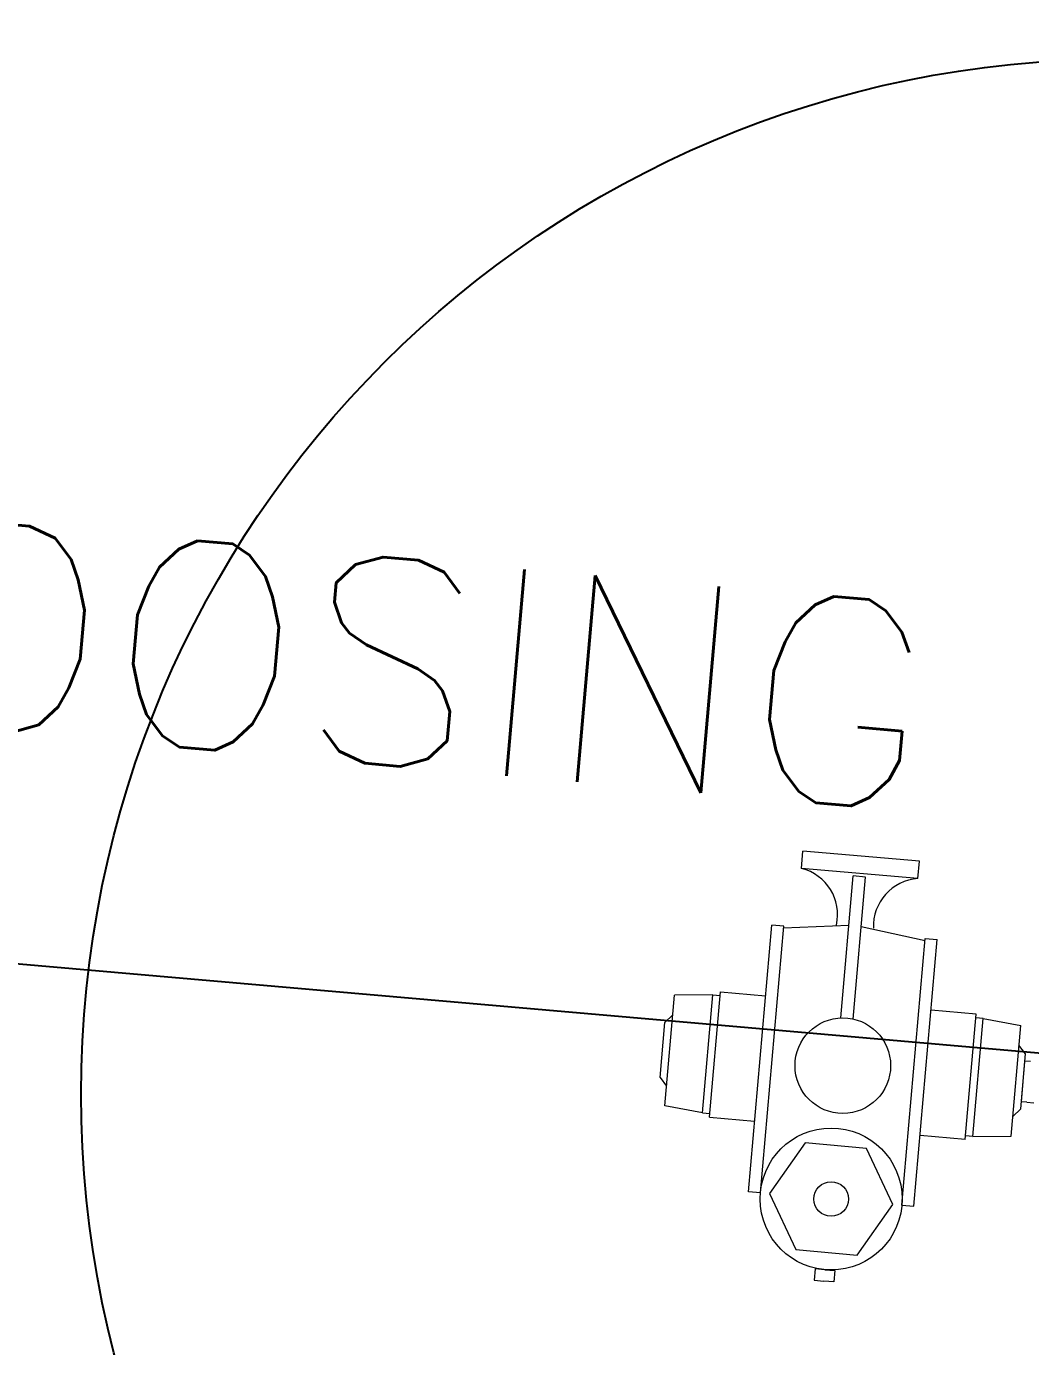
# Model space of a CAD drawing. Header units: inches. Extents: x 191440 to 383551, y 141411 to 284946.
# Drawn here: x 191672.831 to 191674.195, y 141512.234 to 141514.027 of the extents above; entities that cross this region are included whole.
import ezdxf

# ---------------------------------------------------------------- set-up
doc = ezdxf.new("R2010")
doc.units = ezdxf.units.IN
doc.header["$MEASUREMENT"] = 0
doc.layers.add('BOMBA MOTOR', color=3, linetype='Continuous', lineweight=18)
doc.layers.add('MOTOR', color=140, linetype='Continuous', lineweight=9)
doc.layers.add('Sanitary', color=6, linetype='Continuous')
doc.styles.add('ROMANS', font='romans', dxfattribs={"height": 1})
doc.dimstyles.new('osama', dxfattribs={"dimtxt": 50, "dimasz": 45, "dimexe": 0.18, "dimexo": 0.0625, "dimgap": 0.2, "dimtad": 0, "dimdec": 0, "dimzin": 0, "dimdsep": 46, "dimtxsty": 'ROMANS', "dimcen": 0, "dimse1": 1, "dimse2": 1, "dimclrd": 3, "dimclre": 3, "dimclrt": 5, "dimadec": 0, "dimazin": 0, "dimtfac": 0.6, "dimtdec": 0, "dimtmove": 2, "dimatfit": 3, "dimfxl": 1, "dimtolj": 1, "dimtzin": 0, "dimarcsym": 0})

msp = doc.modelspace()

# ---------------------------------------------------------------- linework, layer by layer
at = {"color": 6}
msp.add_line((191675.29396, 141512.53677), (191671.40799, 141512.87674), dxfattribs=at)
msp.add_circle((191674.31144, 141512.57644), 1.40625)
at = {"layer": 'BOMBA MOTOR'}
for p, q in [((191673.88365, 141512.88316), (191673.88572, 141512.90682)), ((191674.04387, 141512.89298), (191673.88572, 141512.90682)), ((191674.0418, 141512.86932), (191673.88365, 141512.88316)), ((191674.0418, 141512.86932), (191674.04387, 141512.89298)), ((191673.9371, 141512.68012), (191673.95397, 141512.87303)), ((191673.95391, 141512.67865), (191673.97079, 141512.87156)), ((191673.97079, 141512.87156), (191673.95397, 141512.87303)), ((191673.8116, 141512.44395), (191673.84329, 141512.80621)), ((191673.82796, 141512.44251), (191673.85966, 141512.80478)), ((191673.85966, 141512.80478), (191673.84329, 141512.80621)), ((191673.94808, 141512.80568), (191673.85941, 141512.80198)), ((191673.9649, 141512.80421), (191674.05158, 141512.78517)), ((191674.02013, 141512.4257), (191674.05182, 141512.78796)), ((191674.03649, 141512.42427), (191674.06818, 141512.78653)), ((191674.05182, 141512.78796), (191674.06818, 141512.78653)), ((191673.69822, 141512.56072), (191673.71136, 141512.7109)), ((191673.76316, 141512.71138), (191673.71136, 141512.7109)), ((191673.74915, 141512.55125), (191673.76316, 141512.71138)), ((191673.75868, 141512.54539), (191673.77356, 141512.71549)), ((191673.76316, 141512.71138), (191673.77312, 141512.71051)), ((191673.77356, 141512.71549), (191673.83489, 141512.71013)), ((191674.12111, 141512.68509), (191674.05978, 141512.69045)), ((191674.10623, 141512.51499), (191674.12111, 141512.68509)), ((191673.69156, 141512.59932), (191673.6981, 141512.67404)), ((191673.6981, 141512.67404), (191673.70903, 141512.68432)), ((191674.11662, 141512.5191), (191674.13063, 141512.67923)), ((191674.13063, 141512.67923), (191674.12067, 141512.68011)), ((191674.13063, 141512.67923), (191674.18156, 141512.66976)), ((191674.16842, 141512.51958), (191674.18156, 141512.66976)), ((191674.18822, 141512.63116), (191674.17924, 141512.64319)), ((191674.18169, 141512.55644), (191674.18822, 141512.63116)), ((191674.18254, 141512.56615), (191674.18737, 141512.62144)), ((191674.19485, 141512.62079), (191674.18737, 141512.62144)), ((191673.69156, 141512.59932), (191673.70055, 141512.58729)), ((191673.74915, 141512.55125), (191673.69822, 141512.56072)), ((191674.19001, 141512.5655), (191674.18254, 141512.56615)), ((191673.74915, 141512.55125), (191673.75911, 141512.55037)), ((191673.75868, 141512.54539), (191673.82001, 141512.54003)), ((191674.18169, 141512.55644), (191674.17075, 141512.54615)), ((191674.10623, 141512.51499), (191674.0449, 141512.52035)), ((191674.11662, 141512.5191), (191674.10666, 141512.51997)), ((191674.11662, 141512.5191), (191674.16842, 141512.51958)), ((191673.82796, 141512.44251), (191673.8116, 141512.44395)), ((191674.02013, 141512.4257), (191674.03649, 141512.42427)), ((191673.90216, 141512.33921), (191673.90082, 141512.32386)), ((191673.91564, 141512.33803), (191673.90216, 141512.33921)), ((191673.91564, 141512.33803), (191673.92911, 141512.33685)), ((191673.92911, 141512.33685), (191673.92777, 141512.32151)), ((191673.90082, 141512.32386), (191673.9143, 141512.32268)), ((191673.92777, 141512.32151), (191673.9143, 141512.32268))]:
    msp.add_line(p, q, dxfattribs=at)
msp.add_lwpolyline([(191673.84038, 141512.44143), (191673.87588, 141512.36532), (191673.95954, 141512.358), (191674.00771, 141512.42679), (191673.97222, 141512.5029), (191673.88855, 141512.51022)], close=True, dxfattribs=at)
for centre, radius in [((191673.93989, 141512.61524), 0.06494), ((191673.92405, 141512.43411), 0.09645), ((191673.92405, 141512.43411), 0.02353)]:
    msp.add_circle(centre, radius, dxfattribs=at)
for centre, start, end in [((191673.86818, 141512.8204), 347.38595, 76.14611), ((191674.04614, 141512.80483), 93.85389, 182.61405)]:
    msp.add_arc(centre, 0.06464, start, end, dxfattribs=at)
at = {"layer": 'MOTOR', "linetype": 'Continuous'}
msp.add_line((191674.19001, 141512.5655), (191674.1995, 141512.56467), dxfattribs=at)

# ---------------------------------------------------------------- texts
at = {"color": 5, "insert": (191675.3205, 141513.13075), "char_height": 0.28125, "attachment_point": 3, "rotation": 355, "style": 'ROMANS'}
msp.add_mtext('DOSING PUMP', dxfattribs=at)

# ---------------------------------------------------------------- leaders
at = {"layer": 'Sanitary', "ltscale": 0.5}
msp.add_leader([(191653.4749, 141520.58474), (191653.79451, 141519.51639), (191654.25774, 141519.47586)], dimstyle='osama', override={"dimasz": 100, "dimgap": 0.09}, dxfattribs=at)

doc.saveas('drawing.dxf')
